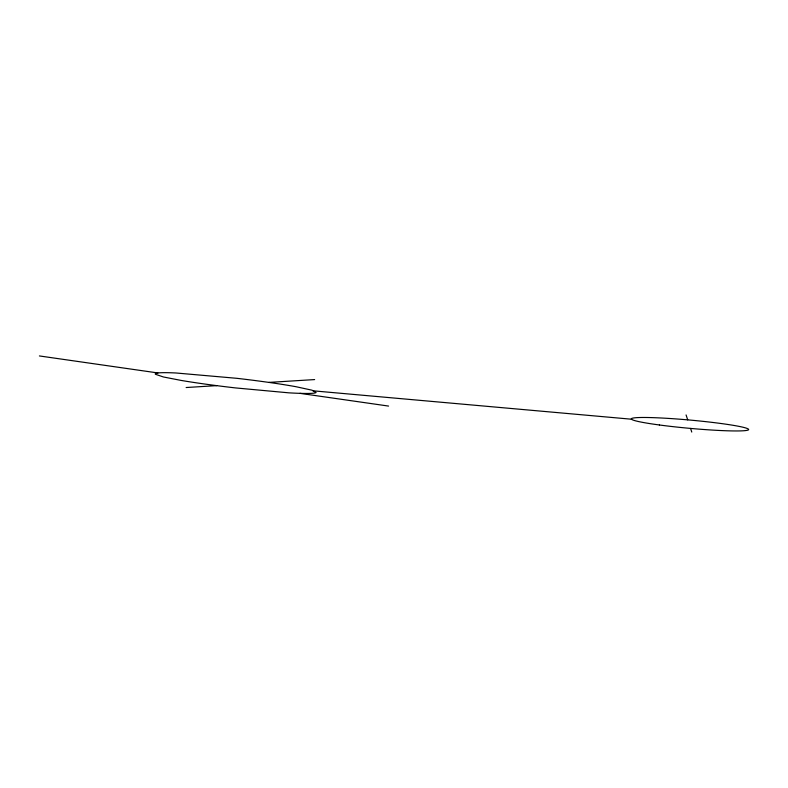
<?xml version="1.0" encoding="UTF-8"?>
<svg xmlns="http://www.w3.org/2000/svg" width="788" height="788" viewBox="0 0 788 788"><rect width="100%" height="100%" fill="white"/><g stroke="black" fill="none" stroke-linecap="round" stroke-linejoin="round"><path stroke-width="1.18" d="M186.145 387.529L216.739 385.637M268.885 382.407A73.757 4.827 6.9 0 1 295.983 386.711L312.018 390.198L316.106 392.522A74.377 4.895 6.9 0 1 308.157 393.458A92.629 6.127 6.9 0 1 288.861 392.838L235.543 387.923A84.07 5.526 6.9 0 1 207.017 384.347A74.17 4.836 6.9 0 1 181.26 380.446L163.402 376.969L155.472 374.28A73.55 4.758 6.9 0 1 159.6 372.803A82.277 5.319 6.9 0 1 175.901 372.98L236.686 378.299A82.366 5.349 6.9 0 1 268.885 382.407L314.639 379.58M313.102 390.818L631.612 419.226M39.4 355.94L157.886 372.951M299.923 393.35L388.573 406.076M686.072 414.941L687.717 419.866M690.564 428.416L691.765 432.06M659.369 424.978A58.834 4.127 5.2 0 0 748.6 429.657A58.834 4.127 5.2 0 0 662.127 418.044A58.834 4.127 5.2 0 0 659.369 424.978"/></g></svg>
